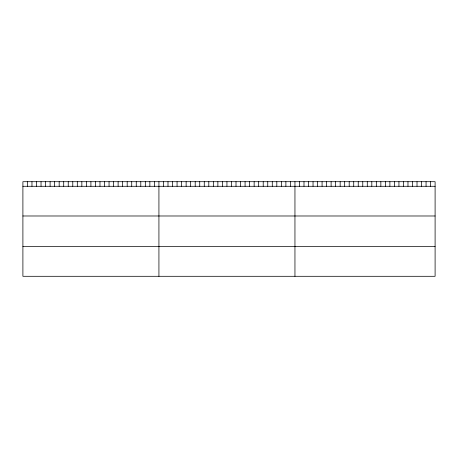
<?xml version="1.0" encoding="UTF-8"?>
<svg xmlns="http://www.w3.org/2000/svg" width="458" height="458" viewBox="0 0 458 458"><rect width="100%" height="100%" fill="white"/><g stroke="black" fill="none" stroke-linecap="round" stroke-linejoin="round"><path stroke-width="0.69" d="M435.1 186.286L435.1 276.3L22.9 276.3L22.9 181.7L435.1 181.7L435.1 186.286L22.9 186.286M22.9 215.987L435.1 215.987M22.9 246.593L435.1 246.593M430.577 181.7L430.577 186.286M426.06 181.7L426.06 186.286M421.537 181.7L421.537 186.286M417.015 181.7L417.015 186.286M412.498 181.7L412.498 186.286M407.975 181.7L407.975 186.286M403.452 181.7L403.452 186.286M398.935 181.7L398.935 186.286M394.412 181.7L394.412 186.286M389.89 181.7L389.89 186.286M385.373 181.7L385.373 186.286M380.85 181.7L380.85 186.286M376.327 181.7L376.327 186.286M371.81 181.7L371.81 186.286M367.287 181.7L367.287 186.286M362.765 181.7L362.765 186.286M358.242 181.7L358.242 186.286M353.725 181.7L353.725 186.286M349.202 181.7L349.202 186.286M344.679 181.7L344.679 186.286M340.162 181.7L340.162 186.286M335.64 181.7L335.64 186.286M331.117 181.7L331.117 186.286M326.6 181.7L326.6 186.286M322.077 181.7L322.077 186.286M317.554 181.7L317.554 186.286M313.037 181.7L313.037 186.286M308.515 181.7L308.515 186.286M303.992 181.7L303.992 186.286M299.475 181.7L299.475 186.286M294.952 181.7L294.952 276.3M290.418 181.7L290.418 186.286M285.884 181.7L285.884 186.286M281.349 181.7L281.349 186.286M276.815 181.7L276.815 186.286M272.281 181.7L272.281 186.286M267.747 181.7L267.747 186.286M263.213 181.7L263.213 186.286M258.678 181.7L258.678 186.286M254.144 181.7L254.144 186.286M249.61 181.7L249.61 186.286M245.076 181.7L245.076 186.286M240.542 181.7L240.542 186.286M236.007 181.7L236.007 186.286M231.473 181.7L231.473 186.286M226.939 181.7L226.939 186.286M222.405 181.7L222.405 186.286M217.871 181.7L217.871 186.286M213.336 181.7L213.336 186.286M208.802 181.7L208.802 186.286M204.268 181.7L204.268 186.286M199.734 181.7L199.734 186.286M195.2 181.7L195.2 186.286M190.665 181.7L190.665 186.286M186.131 181.7L186.131 186.286M181.597 181.7L181.597 186.286M177.063 181.7L177.063 186.286M172.529 181.7L172.529 186.286M167.994 181.7L167.994 186.286M163.46 181.7L163.46 186.286M158.926 181.7L158.926 276.3M154.392 181.7L154.392 186.286M149.858 181.7L149.858 186.286M145.323 181.7L145.323 186.286M140.789 181.7L140.789 186.286M136.255 181.7L136.255 186.286M131.721 181.7L131.721 186.286M127.187 181.7L127.187 186.286M122.652 181.7L122.652 186.286M118.118 181.7L118.118 186.286M113.584 181.7L113.584 186.286M109.05 181.7L109.05 186.286M104.516 181.7L104.516 186.286M99.981 181.7L99.981 186.286M95.447 181.7L95.447 186.286M90.913 181.7L90.913 186.286M86.379 181.7L86.379 186.286M81.845 181.7L81.845 186.286M77.31 181.7L77.31 186.286M72.776 181.7L72.776 186.286M68.242 181.7L68.242 186.286M63.708 181.7L63.708 186.286M59.174 181.7L59.174 186.286M54.639 181.7L54.639 186.286M50.105 181.7L50.105 186.286M45.571 181.7L45.571 186.286M41.037 181.7L41.037 186.286M36.503 181.7L36.503 186.286M31.968 181.7L31.968 186.286M27.434 181.7L27.434 186.286"/></g></svg>
